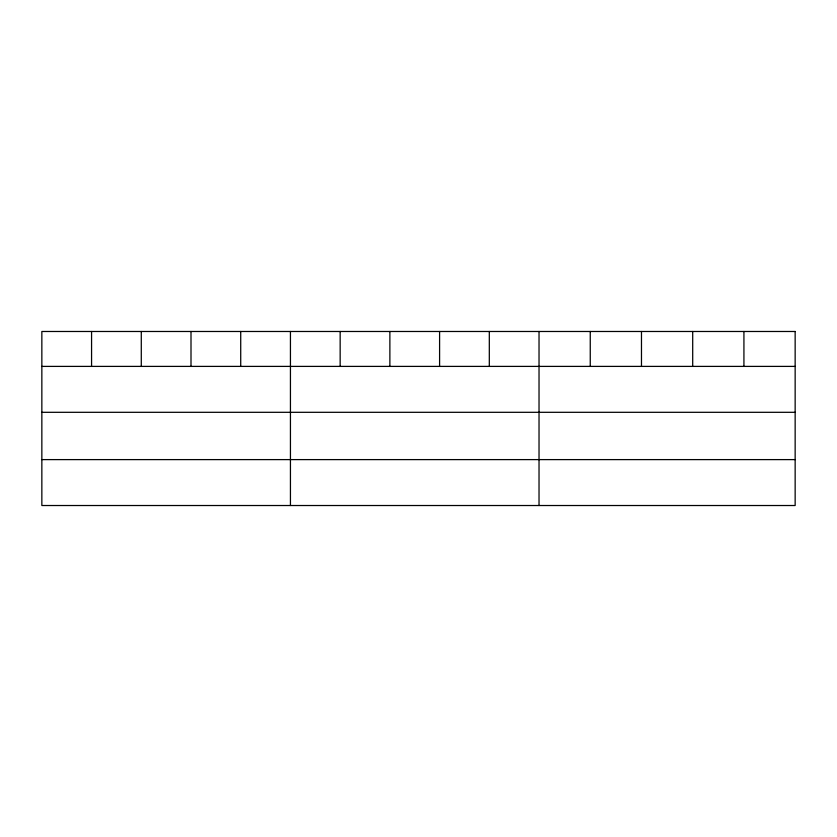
<?xml version="1.0" encoding="UTF-8"?>
<svg xmlns="http://www.w3.org/2000/svg" width="837" height="837" viewBox="0 0 837 837"><rect width="100%" height="100%" fill="white"/><g stroke="black" fill="none" stroke-linecap="round" stroke-linejoin="round"><path stroke-width="1.26" d="M41.85 366.397L795.15 366.397M41.85 412.306L795.15 412.306M41.85 459.607L795.15 459.607M743.926 331.483L743.926 366.397M692.701 331.483L692.701 366.397M641.477 331.483L641.477 366.397M590.252 331.483L590.252 366.397M539.028 331.483L539.028 505.517M489.31 331.483L489.31 366.397M439.592 331.483L439.592 366.397M389.875 331.483L389.875 366.397M340.157 331.483L340.157 366.397M290.439 331.483L290.439 505.517M240.721 331.483L240.721 366.397M191.003 331.483L191.003 366.397M141.286 331.483L141.286 366.397M91.568 331.483L91.568 366.397M795.15 331.483L41.85 331.483L41.85 505.517L795.15 505.517L795.15 331.483"/></g></svg>
